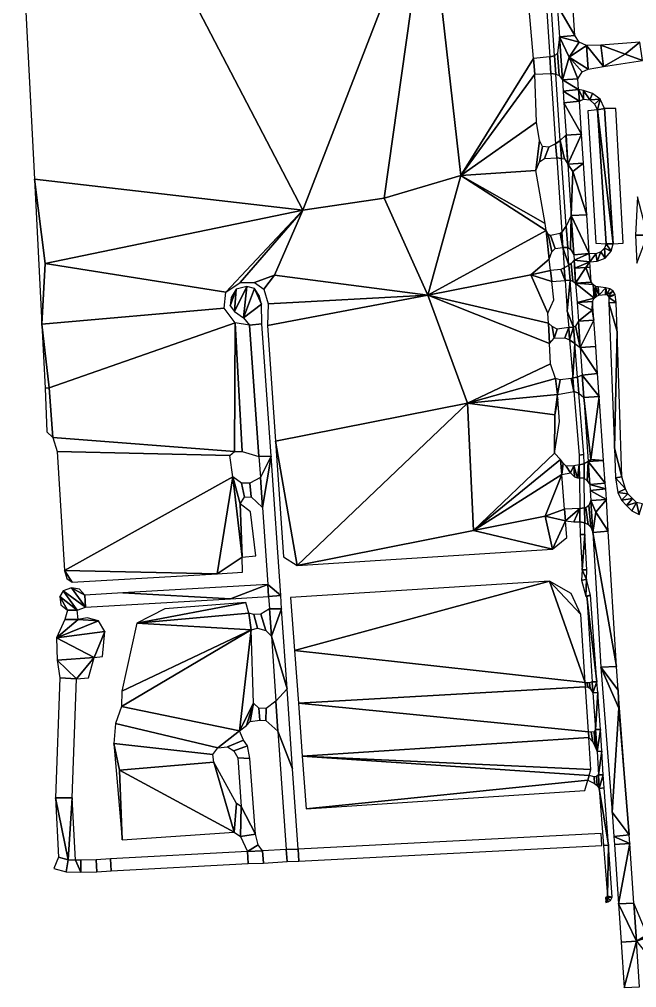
# Model space of a CAD drawing. Extents: x -30359 to 26190, y -30889 to 30041.
# Drawn here: x -4293 to -3018, y -1481 to 517 of the extents above; entities that cross this region are included whole.
import ezdxf

# ---------------------------------------------------------------- set-up
doc = ezdxf.new("R2010")
doc.units = 0

msp = doc.modelspace()

# ---------------------------------------------------------------- linework, layer by layer
at = {"layer": 'mg_to_dxf', "color": 251}
for points in [[(-3707.63, 122.84), (-4111.5, 897.84), (-4292.75, 785.84), (-4261.75, 186.84)], [(-3448.88, 790.84), (-3448.88, 790.84), (-4111.5, 897.84), (-3707.63, 122.84)], [(-3448.88, 790.84), (-3448.88, 790.84), (-3707.63, 122.84), (-3539.25, 147.84)], [(-3381.25, 194.84), (-3381.25, 194.84), (-3448.88, 790.84), (-3539.25, 147.84)], [(-3448.88, 790.84), (-3381.25, 194.84), (-3231.3, 435.75), (-3241.88, 561.84)], [(-3187.5, 441.84), (-3195.38, 560.84), (-3205.63, 564.84), (-3197.38, 439.84)], [(-3150.13, 547.84), (-3182.13, 545.84), (-3145.75, 483.84)], [(-3182.13, 545.84), (-3177.63, 480.84), (-3145.75, 483.84)], [(-3178, 400.84), (-3171.5, 391.84), (-3177.63, 480.84), (-3181.88, 446.84)], [(-3145.75, 483.84), (-3177.63, 480.84), (-3137.13, 469.84)], [(-3137.13, 469.84), (-3177.63, 480.84), (-3157.75, 438.84)], [(-3157.75, 438.84), (-3177.63, 480.84), (-3171.5, 391.84)], [(-3137.13, 469.84), (-3157.75, 438.84), (-3121.63, 462.84)], [(-3118.5, 413.84), (-3121.63, 462.84), (-3157.75, 438.84)], [(-3121.63, 462.84), (-3086.5, 419.84), (-3092, 463.84)], [(-3121.63, 462.84), (-3118.5, 413.84), (-3086.5, 419.84)], [(-3011.25, 469.84), (-3092, 463.84), (-3042, 444.84)], [(-3092, 463.84), (-3086.5, 419.84), (-3042, 444.84)], [(-3011.25, 469.84), (-3042, 444.84), (-3006.38, 431.84)], [(-3228.63, 403.84), (-3195.13, 404.84), (-3197.38, 439.84), (-3231.25, 435.84)], [(-3197.38, 439.84), (-3195.13, 404.84), (-3185, 403.84), (-3187.5, 441.84)], [(-3181.88, 446.84), (-3187.5, 441.84), (-3185, 403.84), (-3178, 400.84)], [(-3042, 444.84), (-3086.5, 419.84), (-3006.38, 431.84)], [(-3228.63, 403.84), (-3231.3, 435.75), (-3381.25, 194.84)], [(-3139.5, 393.84), (-3157.75, 438.84), (-3171.5, 391.84)], [(-3130.5, 408.84), (-3118.5, 413.84), (-3157.75, 438.84)], [(-3130.5, 408.84), (-3157.75, 438.84), (-3139.5, 393.84)], [(-3225.13, 304.84), (-3228.63, 403.84), (-3381.25, 194.84)], [(-3175.75, 266.84), (-3185, 403.84), (-3195.13, 404.84), (-3185.38, 259.84)], [(-3138.13, 371.84), (-3139.5, 393.84), (-3171.5, 391.84)], [(-3171.5, 391.84), (-3170, 368.84), (-3138.13, 371.84)], [(-3136.5, 347.84), (-3138.13, 371.84), (-3170, 368.84)], [(-3170, 368.84), (-3168.38, 344.84), (-3136.5, 347.84)], [(-3128.13, 351.84), (-3138.13, 371.84), (-3136.5, 347.84)], [(-3128.13, 351.84), (-3128, 369.84), (-3138.13, 371.84)], [(-3114.5, 350.84), (-3128, 369.84), (-3128.13, 351.84)], [(-3109.13, 363.84), (-3128, 369.84), (-3114.5, 350.84)], [(-3093.25, 351.84), (-3109.13, 363.84), (-3114.5, 350.84)], [(-3136.5, 347.84), (-3168.38, 344.84), (-3132.13, 279.84)], [(-3132.13, 279.84), (-3168.38, 344.84), (-3164, 277.84)], [(-3093.25, 351.84), (-3114.5, 350.84), (-3105.13, 341.84)], [(-3099.13, 329.84), (-3093.25, 351.84), (-3105.13, 341.84)], [(-3093.25, 351.84), (-3099.13, 329.84), (-3084.25, 332.84)], [(-3119.13, 327.84), (-3102.5, 54.84), (-3081.12, 53.84), (-3099.13, 329.84)], [(-3084.25, 332.84), (-3099.13, 329.84), (-3066.5, 53.84)], [(-3081.12, 53.84), (-3066.5, 53.84), (-3099.13, 329.84)], [(-3066.5, 53.84), (-3045.97, 54.83), (-3060.88, 332.84), (-3084.25, 332.84)], [(-3226.5, 204.84), (-3218.75, 266.84), (-3225.13, 304.84), (-3381.25, 194.84)], [(-3132.13, 279.84), (-3164, 277.84), (-3160.13, 217.84)], [(-3132.13, 279.84), (-3160.13, 217.84), (-3128.13, 219.84)], [(-3212.25, 254.84), (-3218.75, 266.84), (-3226.5, 204.84), (-3218.88, 222.84)], [(-3208.38, 229.84), (-3183.25, 230.84), (-3185.38, 259.84), (-3199.38, 252.84)], [(-3185.38, 259.84), (-3183.25, 230.84), (-3173.25, 229.84), (-3175.75, 266.84)], [(-3167.25, 228.84), (-3160.13, 217.84), (-3164.13, 277.84), (-3175.75, 266.84)], [(-3175.75, 266.84), (-3173.25, 229.84), (-3167.25, 228.84)], [(-3218.88, 222.84), (-3208.38, 229.84), (-3199.38, 252.84), (-3212.25, 254.84)], [(-3163.5, 89.84), (-3173.25, 229.84), (-3183.25, 230.84), (-3172.63, 77.84)], [(-3160.13, 217.84), (-3149.63, 202.84), (-3128.13, 219.84)], [(-3128.13, 219.84), (-3149.63, 202.84), (-3121.25, 113.84)], [(-3381.25, 194.84), (-3207, 95.84), (-3226.5, 204.84)], [(-3160.13, 217.84), (-3153.13, 111.84), (-3149.63, 202.84)], [(-3149.63, 202.84), (-3153.13, 111.84), (-3121.25, 113.84)], [(-4239.63, 12.84), (-4239.63, 12.84), (-3707.63, 122.84), (-4261.75, 186.84)], [(-4239.63, 12.84), (-4261.75, 186.84), (-4246.25, -112.16)], [(-3449.5, -52.16), (-3449.5, -52.16), (-3381.25, 194.84), (-3539.25, 147.84)], [(-3205.25, 80.84), (-3205.25, 80.84), (-3381.25, 194.84), (-3449.5, -52.16)], [(-3205.25, 80.84), (-3205.25, 80.84), (-3207, 95.84), (-3381.25, 194.84)], [(-3449.5, -52.16), (-3539.25, 147.84), (-3707.63, 122.84), (-3765.63, -11.16)], [(-3020.7, 71.83), (-2995.69, 71.82), (-3016.34, 150.82)], [(-3866.13, -46.16), (-3866.13, -46.16), (-3707.63, 122.84), (-4239.63, 12.84)], [(-3866.13, -46.16), (-3866.13, -46.16), (-3836.88, -26.16), (-3707.63, 122.84)], [(-3836.88, -26.16), (-3807.13, -26.16), (-3765.63, -11.16), (-3707.63, 122.84)], [(-3153.13, 111.84), (-3163.5, 89.84), (-3160.38, 45.84), (-3155, 42.84)], [(-3155, 42.84), (-3147.88, 30.84), (-3153.13, 111.84)], [(-3121.25, 113.84), (-3153.13, 111.84), (-3116, 33.84)], [(-3116, 33.84), (-3153.13, 111.84), (-3147.88, 30.84)], [(-3449.5, -52.16), (-3236.88, -10.16), (-3198.5, 21.84), (-3205.25, 80.84)], [(-3198.5, 21.84), (-3193.25, 36.84), (-3200.88, 73.84), (-3205.25, 80.84)], [(-3172.63, 77.84), (-3170.5, 45.84), (-3160.38, 45.84), (-3163.5, 89.84)], [(-3193.25, 36.84), (-3186.25, 43.84), (-3196.25, 70.84), (-3200.88, 73.84)], [(-3176, 74.84), (-3196.25, 70.84), (-3186.25, 43.84), (-3170.5, 45.84)], [(-3170.5, 45.84), (-3172.63, 77.84), (-3176, 74.84)], [(-2995.69, 71.82), (-3020.7, 71.83), (-3017.84, 13.71)], [(-3170.5, 45.84), (-3157.88, 9.84), (-3160.38, 45.84)], [(-3157.88, 9.84), (-3170.5, 45.84), (-3167.5, 3.84)], [(-3084.5, 44.84), (-3092.13, 36.84), (-3083.37, 23.84)], [(-3070.75, 38.84), (-3081.12, 53.84), (-3084.5, 44.84)], [(-3084.5, 44.84), (-3083.37, 23.84), (-3070.75, 38.84)], [(-3066.5, 53.84), (-3081.12, 53.84), (-3070.75, 38.84)], [(-3195.88, -1.16), (-3198.5, 21.84), (-3236.88, -10.16)], [(-3116, 33.84), (-3147.88, 30.84), (-3147.13, 19.84)], [(-3116, 33.84), (-3147.13, 19.84), (-3115, 16.84)], [(-3116, 33.84), (-3115, 16.84), (-3102.38, 32.84)], [(-3102.38, 32.84), (-3115, 16.84), (-3099.5, 17.84)], [(-3092.13, 36.84), (-3102.38, 32.84), (-3099.5, 17.84)], [(-3092.13, 36.84), (-3099.5, 17.84), (-3083.37, 23.84)], [(-3870, -79.16), (-3866.13, -46.16), (-4239.63, 12.84), (-4246.25, -112.16)], [(-3175, 0.84), (-3195.88, -1.16), (-3193.25, -24.16), (-3165.75, -22.16)], [(-3167.5, 3.84), (-3175, 0.84), (-3165.75, -22.16)], [(-3155.75, -21.16), (-3157.88, 9.84), (-3167.5, 3.84), (-3165.75, -22.16)], [(-3153.5, 12.84), (-3157.88, 9.84), (-3155.75, -21.16), (-3149.75, -23.16)], [(-3149.75, -23.16), (-3144.13, -27.16), (-3147.13, 19.84), (-3153.5, 12.84)], [(-3115, 16.84), (-3147.13, 19.84), (-3146.06, 3.18)], [(-3146.06, 3.18), (-3122.8, 5.05), (-3115, 16.84)], [(-3146.06, 3.18), (-3144.13, -27.16), (-3122.8, 5.05)], [(-3122.8, 5.05), (-3144.13, -27.16), (-3112.13, -25.16)], [(-3115, 16.84), (-3122.8, 5.05), (-3114.24, 5.74)], [(-3112.13, -25.16), (-3114.24, 5.74), (-3122.8, 5.05)], [(-3807.13, -26.16), (-3788.13, -40.16), (-3765.63, -11.16)], [(-3449.5, -52.16), (-3765.63, -11.16), (-3788.13, -40.16), (-3779.25, -70.16)], [(-3200.5, -110.16), (-3201.63, -89.16), (-3236.88, -10.16), (-3449.5, -52.16)], [(-3193.25, -24.16), (-3195.88, -1.16), (-3236.88, -10.16)], [(-3236.88, -10.16), (-3201.63, -89.16), (-3189, -62.16), (-3193.25, -24.16)], [(-3848.5, -86.16), (-3848.5, -86.16), (-3823.13, -34.16), (-3845.13, -40.16)], [(-3830, -99.16), (-3830, -99.16), (-3823.13, -34.16), (-3848.5, -86.16)], [(-3830, -99.16), (-3830, -99.16), (-3807.5, -38.16), (-3823.13, -34.16)], [(-3792.75, -71.16), (-3792.75, -71.16), (-3807.5, -38.16), (-3830, -99.16)], [(-3792.75, -71.16), (-3792.75, -71.16), (-3796.63, -54.16), (-3807.5, -38.16)], [(-3165.75, -22.16), (-3161.38, -85.16), (-3155.75, -21.16)], [(-3161.38, -85.16), (-3148.63, -118.16), (-3155.75, -21.16)], [(-3108, -30.16), (-3112.13, -25.16), (-3144.13, -27.16)], [(-3144.13, -27.16), (-3105.75, -58.16), (-3108, -30.16)], [(-3105.75, -58.16), (-3144.13, -27.16), (-3141.25, -67.16)], [(-3105.75, -58.16), (-3103.13, -34.16), (-3108, -30.16)], [(-3105.75, -58.16), (-3101.63, -55.16), (-3103.13, -34.16)], [(-3101.63, -55.16), (-3096.13, -52.16), (-3103.13, -34.16)], [(-3103.13, -34.16), (-3096.13, -52.16), (-3097.63, -35.16)], [(-3097.63, -35.16), (-3096.13, -52.16), (-3081.5, -37.16)], [(-3096.13, -52.16), (-3082.5, -51.16), (-3081.5, -37.16)], [(-3082.5, -51.16), (-3079.75, -51.16), (-3081.5, -37.16)], [(-3081.5, -37.16), (-3079.75, -51.16), (-3073.62, -39.16)], [(-3079.75, -51.16), (-3066.87, -44.17), (-3073.62, -39.16)], [(-3857.38, -74.16), (-3857.38, -74.16), (-3845.13, -40.16), (-3855.63, -57.16)], [(-3848.5, -86.16), (-3848.5, -86.16), (-3845.13, -40.16), (-3857.38, -74.16)], [(-3449.5, -52.16), (-3779.25, -70.16), (-3780.13, -115.16)], [(-3367.75, -275.16), (-3449.5, -52.16), (-3780.13, -115.16), (-3763.56, -353.66)], [(-3198.13, -152.16), (-3200.5, -110.16), (-3449.5, -52.16)], [(-3195.88, -194.16), (-3198.13, -152.16), (-3449.5, -52.16), (-3367.75, -275.16)], [(-3109.38, -65.16), (-3105.75, -58.16), (-3141.25, -67.16)], [(-3077.25, -54.16), (-3066.87, -44.17), (-3079.75, -51.16)], [(-3066.87, -44.17), (-3077.25, -54.16), (-3062.37, -51.17)], [(-3075.87, -57.16), (-3062.37, -51.17), (-3077.25, -54.16)], [(-3060.5, -67.17), (-3062.37, -51.17), (-3075.87, -57.16)], [(-3060.5, -67.17), (-3075.87, -57.16), (-3075.87, -68.16)], [(-3847.38, -109.16), (-3870, -79.16), (-4246.25, -112.16), (-4231.38, -243.16)], [(-3830, -99.16), (-3817.38, -114.16), (-3791.88, -111.16), (-3792.75, -71.16)], [(-3109.75, -83.16), (-3109.38, -65.16), (-3141.25, -67.16)], [(-3109.75, -83.16), (-3141.25, -67.16), (-3138.5, -106.16)], [(-3106.63, -104.16), (-3109.38, -65.16), (-3109.75, -83.16)], [(-3058.5, -127.16), (-3060.5, -67.17), (-3075.87, -68.16)], [(-3075.87, -68.16), (-3064, -368.16), (-3058.5, -127.16)], [(-3161.38, -85.16), (-3158.5, -119.16), (-3148.63, -118.16)], [(-3106.63, -104.16), (-3109.75, -83.16), (-3138.5, -106.16)], [(-4231.38, -243.16), (-4246.25, -112.16), (-4239.5, -244.16)], [(-3848.38, -375.16), (-3847.38, -109.16), (-4231.38, -243.16), (-4223.75, -346.16)], [(-3848.38, -375.16), (-3832.88, -375.16), (-3847.38, -109.16)], [(-3832.88, -375.16), (-3798.25, -385.16), (-3817.38, -114.16), (-3847.38, -109.16)], [(-3798.25, -385.16), (-3772.88, -384.16), (-3791.88, -111.16), (-3817.38, -114.16)], [(-3192.63, -117.16), (-3200.5, -110.16), (-3198.13, -152.16), (-3188.75, -141.16)], [(-3182.5, -122.16), (-3192.63, -117.16), (-3188.75, -141.16)], [(-3158.5, -119.16), (-3182.5, -122.16), (-3188.75, -141.16), (-3166.38, -140.16)], [(-3158.5, -119.16), (-3166.38, -140.16), (-3156.5, -144.16)], [(-3156.5, -144.16), (-3148.63, -118.16), (-3158.5, -119.16)], [(-3145.88, -152.16), (-3145.88, -152.16), (-3148.63, -118.16), (-3156.5, -144.16)], [(-3144.5, -116.16), (-3148.63, -118.16), (-3145.88, -152.16), (-3134.75, -160.16)], [(-3134.75, -160.16), (-3138.5, -106.16), (-3144.5, -116.16)], [(-3134.75, -160.16), (-3106.63, -104.16), (-3138.5, -106.16)], [(-3102.75, -158.16), (-3106.63, -104.16), (-3134.75, -160.16)], [(-3058.5, -127.16), (-3064, -368.16), (-3048.88, -427.16)], [(-3145.88, -152.16), (-3145.88, -152.16), (-3156.5, -144.16), (-3149.88, -223.16)], [(-3145.88, -152.16), (-3145.88, -152.16), (-3149.88, -223.16), (-3140.13, -221.16)], [(-3102.75, -158.16), (-3134.75, -160.16), (-3098.88, -214.16)], [(-3098.88, -214.16), (-3134.75, -160.16), (-3130.75, -217.16)], [(-3195.88, -194.16), (-3195.88, -194.16), (-3367.75, -275.16), (-3185.38, -224.16)], [(-3137.38, -254.16), (-3127.5, -263.16), (-3130.75, -217.16), (-3140.13, -221.16)], [(-3098.88, -214.16), (-3130.75, -217.16), (-3095.63, -261.16)], [(-3095.63, -261.16), (-3130.75, -217.16), (-3127.5, -263.16)], [(-3367.75, -275.16), (-3367.75, -275.16), (-3181.75, -257.16), (-3185.38, -224.16)], [(-3176.13, -227.16), (-3185.38, -224.16), (-3181.75, -257.16)], [(-3181.75, -257.16), (-3147.63, -251.16), (-3153.63, -224.16), (-3176.13, -227.16)], [(-3147.63, -251.16), (-3149.88, -223.16), (-3153.63, -224.16)], [(-3140.13, -221.16), (-3149.88, -223.16), (-3147.63, -251.16), (-3137.38, -254.16)], [(-4239.5, -244.16), (-4236, -334.16), (-4223.75, -346.16), (-4231.38, -243.16)], [(-3367.75, -275.16), (-3367.75, -275.16), (-3186.88, -299.16), (-3181.75, -257.16)], [(-3180.63, -267.16), (-3181.75, -257.16), (-3186.88, -299.16)], [(-3126.88, -381.16), (-3137.38, -254.16), (-3147.63, -251.16), (-3136.88, -382.16)], [(-3367.75, -275.16), (-3367.75, -275.16), (-3763.56, -353.66), (-3719, -610.16)], [(-3367.75, -275.16), (-3367.75, -275.16), (-3719, -610.16), (-3355.25, -538.16)], [(-3355.25, -538.16), (-3188.13, -378.16), (-3186.88, -299.16), (-3367.75, -275.16)], [(-3186.88, -299.16), (-3188.13, -378.16), (-3177.63, -313.16), (-3180.63, -267.16)], [(-3095.63, -261.16), (-3127.5, -263.16), (-3112.75, -391.16)], [(-3112.75, -391.16), (-3127.5, -263.16), (-3118.25, -395.16)], [(-3095.63, -261.16), (-3112.75, -391.16), (-3086.38, -393.16)], [(-4223.75, -346.16), (-4214.5, -375.16), (-3858, -383.16), (-3848.38, -375.16)], [(-3719, -610.16), (-3719, -610.16), (-3763.56, -353.66), (-3747, -592.16)], [(-3852.13, -427.16), (-3858, -383.16), (-4214.5, -375.16), (-4199.25, -620.16)], [(-3175.13, -391.16), (-3175.13, -391.16), (-3188.13, -378.16), (-3355.25, -538.16)], [(-3064, -368.16), (-3061.5, -429.16), (-3048.88, -427.16)], [(-3772.88, -384.16), (-3798.25, -385.16), (-3794.88, -428.16)], [(-3772.88, -384.16), (-3794.88, -428.16), (-3790.63, -490.16)], [(-3753, -672.16), (-3772.88, -384.16), (-3790.63, -490.16), (-3779.75, -649.16)], [(-3175.13, -391.16), (-3175.13, -391.16), (-3355.25, -538.16), (-3172.63, -422.16)], [(-3170, -399.16), (-3175.13, -391.16), (-3172.63, -422.16)], [(-3163.63, -405.16), (-3170, -399.16), (-3172.63, -422.16), (-3154.5, -419.16)], [(-3136.88, -382.16), (-3136.63, -402.16), (-3126.63, -400.16), (-3126.88, -381.16)], [(-3118.25, -395.16), (-3126.63, -400.16), (-3126.38, -430.16), (-3120.38, -435.16)], [(-3120.38, -435.16), (-3114.88, -443.16), (-3118.25, -395.16)], [(-3112.75, -391.16), (-3118.25, -395.16), (-3086.38, -393.16)], [(-3086.38, -393.16), (-3118.25, -395.16), (-3083, -440.16)], [(-3083, -440.16), (-3118.25, -395.16), (-3114.88, -443.16)], [(-3148.13, -404.16), (-3163.63, -405.16), (-3154.5, -419.16)], [(-3154.5, -419.16), (-3146.25, -427.16), (-3148.13, -404.16)], [(-3148.13, -404.16), (-3148.13, -404.16), (-3140.38, -429.16), (-3136.63, -402.16)], [(-3146.25, -427.16), (-3146.25, -427.16), (-3140.38, -429.16), (-3148.13, -404.16)], [(-3136.63, -402.16), (-3136.63, -402.16), (-3140.38, -429.16), (-3136.38, -429.16)], [(-3136.38, -429.16), (-3126.38, -430.16), (-3126.63, -400.16), (-3136.63, -402.16)], [(-4199.25, -620.16), (-4199.25, -620.16), (-3884.5, -627.16), (-3852.13, -427.16)], [(-3852.13, -427.16), (-3852.13, -427.16), (-3884.5, -627.16), (-3832.63, -593.16)], [(-3852.13, -427.16), (-3852.13, -427.16), (-3832.63, -593.16), (-3837, -483.16)], [(-3834, -440.16), (-3852.13, -427.16), (-3837, -483.16), (-3828.13, -469.16)], [(-3813.88, -468.16), (-3790.63, -490.16), (-3794.88, -428.16), (-3817.13, -440.16)], [(-3172.63, -422.16), (-3172.63, -422.16), (-3355.25, -538.16), (-3207.13, -508.16)], [(-3172.63, -422.16), (-3172.63, -422.16), (-3207.13, -508.16), (-3167, -494.16)], [(-3125.63, -491.16), (-3126.38, -430.16), (-3136.38, -429.16), (-3135.63, -492.16)], [(-3041.5, -452.16), (-3048.88, -427.16), (-3061.5, -429.16)], [(-3041.5, -452.16), (-3061.5, -429.16), (-3056.75, -459.16)], [(-3828.13, -469.16), (-3813.88, -468.16), (-3817.13, -440.16), (-3834, -440.16)], [(-3083, -440.16), (-3114.88, -443.16), (-3082.13, -452.16)], [(-3082.13, -452.16), (-3114.88, -443.16), (-3114.13, -455.16)], [(-3080.75, -474.16), (-3082.13, -452.16), (-3114.13, -455.16)], [(-3080.75, -474.16), (-3114.13, -455.16), (-3112.75, -476.16)], [(-3041.5, -452.16), (-3056.75, -459.16), (-3036.13, -462.16)], [(-3036.13, -462.16), (-3056.75, -459.16), (-3049.38, -475.16)], [(-3113, -531.16), (-3108.75, -542.16), (-3112.75, -476.16), (-3116.63, -486.16)], [(-3112.75, -476.16), (-3102.5, -500.16), (-3080.75, -474.16)], [(-3108.75, -542.16), (-3102.5, -500.16), (-3112.75, -476.16)], [(-3102.5, -500.16), (-3076.88, -539.16), (-3080.75, -474.16)], [(-3036.13, -462.16), (-3049.38, -475.16), (-3026.75, -472.16)], [(-3026.75, -472.16), (-3049.38, -475.16), (-3039.25, -486.16)], [(-3026.75, -472.16), (-3039.25, -486.16), (-3018.5, -480.16)], [(-3815.38, -499.16), (-3837, -483.16), (-3832.63, -593.16), (-3804.75, -590.16)], [(-3165.13, -518.16), (-3167, -494.16), (-3207.13, -508.16)], [(-3135.63, -492.16), (-3135.63, -492.16), (-3167, -494.16), (-3165.13, -518.16)], [(-3135.63, -492.16), (-3135.63, -492.16), (-3165.13, -518.16), (-3148.13, -520.16)], [(-3135.38, -520.16), (-3135.38, -520.16), (-3135.63, -492.16), (-3148.13, -520.16)], [(-3135.63, -492.16), (-3135.38, -520.16), (-3125.38, -522.16), (-3125.63, -491.16)], [(-3125.38, -522.16), (-3118.38, -525.16), (-3123.25, -491.16), (-3125.63, -491.16)], [(-3118.38, -525.16), (-3113, -531.16), (-3116.63, -486.16), (-3123.25, -491.16)], [(-3018.5, -480.16), (-3039.25, -486.16), (-3028.25, -497.16)], [(-3018.5, -480.16), (-3028.25, -497.16), (-3013, -505.16)], [(-3013, -505.16), (-3006.38, -483.16), (-3018.5, -480.16)], [(-3355.25, -538.16), (-3355.25, -538.16), (-3192, -576.16), (-3207.13, -508.16)], [(-3192, -576.16), (-3192, -576.16), (-3165.13, -518.16), (-3207.13, -508.16)], [(-3192, -576.16), (-3192, -576.16), (-3162.38, -552.16), (-3165.13, -518.16)], [(-3108.75, -542.16), (-3076.88, -539.16), (-3102.5, -500.16)], [(-3719, -610.16), (-3192, -576.16), (-3355.25, -538.16)], [(-3135.38, -520.16), (-3135, -546.16), (-3125.13, -546.16), (-3125.38, -522.16)], [(-3076.88, -539.16), (-3108.75, -542.16), (-3060, -818.16)], [(-3130.75, -619.16), (-3125.13, -546.16), (-3135, -546.16)], [(-3130.75, -619.16), (-3120.75, -619.16), (-3125.13, -546.16)], [(-3108.75, -542.16), (-3091.88, -820.16), (-3060, -818.16)], [(-3884.5, -627.16), (-3832, -624.16), (-3832.63, -593.16)], [(-3130.75, -619.16), (-3131.88, -640.16), (-3121.88, -639.16)], [(-3130.75, -619.16), (-3121.88, -639.16), (-3120.75, -619.16)], [(-4199.25, -620.16), (-4199.25, -620.16), (-4183.88, -644.16), (-3884.5, -627.16)], [(-4194.75, -637.16), (-4183.88, -644.16), (-4199.25, -620.16)], [(-3131.88, -640.16), (-3123.25, -673.16), (-3121.88, -639.16)], [(-3123.25, -673.16), (-3113.38, -671.16), (-3121.88, -639.16)], [(-4156.38, -696.16), (-4156.38, -696.16), (-4184.75, -656.16), (-4202.13, -662.16)], [(-4157.75, -671.16), (-4157.75, -671.16), (-4184.75, -656.16), (-4156.38, -696.16)], [(-4157.75, -671.16), (-4157.75, -671.16), (-4168.75, -659.16), (-4184.75, -656.16)], [(-3857, -679.16), (-3779.75, -649.16), (-4079.13, -666.16)], [(-3857, -679.16), (-3778, -674.16), (-3779.75, -649.16)], [(-3778, -674.16), (-3753, -672.16), (-3779.75, -649.16)], [(-3724.91, -785.16), (-3724.91, -785.16), (-3198.13, -642.16), (-3733.13, -676.16)], [(-3724.91, -785.16), (-3724.91, -785.16), (-3124.38, -851.16), (-3198.13, -642.16)], [(-3124.38, -851.16), (-3124.38, -851.16), (-3133.38, -711.16), (-3198.13, -642.16)], [(-3198.13, -642.16), (-3198.13, -642.16), (-3133.38, -711.16), (-3153.25, -668.16)], [(-4173.5, -702.16), (-4173.5, -702.16), (-4202.13, -662.16), (-4209.13, -674.16)], [(-4193, -702.16), (-4193, -702.16), (-4209.13, -674.16), (-4207.13, -691.16)], [(-4173.5, -702.16), (-4173.5, -702.16), (-4209.13, -674.16), (-4193, -702.16)], [(-4156.38, -696.16), (-4156.38, -696.16), (-4202.13, -662.16), (-4173.5, -702.16)], [(-4156.38, -696.16), (-3857, -679.16), (-4079.13, -666.16), (-4157.75, -671.16)], [(-3751.25, -699.16), (-3753, -672.16), (-3778, -674.16), (-3776.25, -699.16)], [(-3123.25, -673.16), (-3120.75, -674.16), (-3113.38, -671.16)], [(-3120.75, -674.16), (-3100.13, -850.16), (-3113.38, -671.16)], [(-3110.13, -850.16), (-3100.13, -850.16), (-3120.75, -674.16)], [(-4050, -729.16), (-4050, -729.16), (-3825.13, -686.16), (-3992.25, -699.16)], [(-4050, -729.16), (-4050, -729.16), (-3818.88, -708.16), (-3825.13, -686.16)], [(-3783.75, -744.16), (-3772.38, -756.16), (-3776.25, -699.16), (-3793.88, -710.16)], [(-3772.38, -756.16), (-3772.38, -756.16), (-3751.25, -699.16), (-3776.25, -699.16)], [(-3739.96, -864.5), (-3739.96, -864.5), (-3751.25, -699.16), (-3772.38, -756.16)], [(-4171, -721.16), (-4173.5, -702.16), (-4193, -702.16), (-4198.5, -721.16)], [(-4171, -721.16), (-4171, -721.16), (-4129.38, -724.16), (-4152.63, -718.16)], [(-4050, -729.16), (-4050, -729.16), (-3814, -743.16), (-3818.88, -708.16)], [(-3808.5, -711.16), (-3818.88, -708.16), (-3814, -743.16), (-3801, -739.16)], [(-3801, -739.16), (-3783.75, -744.16), (-3793.88, -710.16), (-3808.5, -711.16)], [(-4216.38, -759.16), (-4216.38, -759.16), (-4129.38, -724.16), (-4171, -721.16)], [(-4198.5, -721.16), (-4216.38, -759.16), (-4171, -721.16)], [(-4216.38, -759.16), (-4216.38, -759.16), (-4116.5, -746.16), (-4129.38, -724.16)], [(-4081, -869.16), (-4081, -869.16), (-3814, -743.16), (-4050, -729.16)], [(-4138.13, -800.16), (-4138.13, -800.16), (-4116.5, -746.16), (-4216.38, -759.16)], [(-4214.63, -805.16), (-4214.63, -805.16), (-4138.13, -800.16), (-4216.38, -759.16)], [(-4138.13, -800.16), (-4138.13, -800.16), (-4121, -798.16), (-4116.5, -746.16)], [(-4081.5, -901.16), (-4081.5, -901.16), (-3814, -743.16), (-4081, -869.16)], [(-3838.25, -951.16), (-3838.25, -951.16), (-3814, -743.16), (-4081.5, -901.16)], [(-3838.25, -951.16), (-3838.25, -951.16), (-3809.38, -894.16), (-3814, -743.16)], [(-3763.13, -890.16), (-3763.13, -890.16), (-3739.96, -864.5), (-3772.38, -756.16)], [(-3123.88, -860.16), (-3124.38, -851.16), (-3724.91, -785.16), (-3716.69, -894.16)], [(-4174.5, -844.16), (-4174.5, -844.16), (-4138.13, -800.16), (-4214.63, -805.16)], [(-4174.5, -844.16), (-4214.63, -805.16), (-4209.5, -842.16)], [(-4174.5, -844.16), (-4174.5, -844.16), (-4149.75, -842.16), (-4138.13, -800.16)], [(-3060, -818.16), (-3091.88, -820.16), (-3056.25, -867.16)], [(-3055.25, -904.16), (-3056.25, -867.16), (-3091.88, -820.16)], [(-3091.88, -820.16), (-3069, -1119.16), (-3055.25, -904.16)], [(-4183.38, -1089.16), (-4174.5, -844.16), (-4209.5, -842.16), (-4218.38, -1089.16)], [(-3123.88, -860.16), (-3118.25, -861.16), (-3121, -852.16), (-3124.38, -851.16)], [(-3118.25, -861.16), (-3114.13, -864.16), (-3115.5, -852.16), (-3121, -852.16)], [(-3114.13, -864.16), (-3108.5, -873.16), (-3110.13, -850.16), (-3115.5, -852.16)], [(-3110.13, -850.16), (-3108.5, -873.16), (-3100.13, -850.16)], [(-3100.13, -850.16), (-3108.5, -873.16), (-3098.5, -872.16)], [(-3728.67, -1029.83), (-3739.96, -864.5), (-3763.13, -890.16), (-3758.88, -952.16)], [(-3117.88, -953.16), (-3123.88, -860.16), (-3716.69, -894.16)], [(-3102.88, -948.16), (-3098.5, -872.16), (-3108.5, -873.16)], [(-3098.5, -872.16), (-3102.88, -948.16), (-3092.88, -948.16)], [(-3033.38, -1166.16), (-3056.25, -867.16), (-3055.25, -904.16)], [(-3809.38, -894.16), (-3838.25, -951.16), (-3823.88, -940.16)], [(-3809.38, -894.16), (-3823.88, -940.16), (-3815.88, -932.16)], [(-3815.88, -932.16), (-3795.88, -929.16), (-3798.13, -904.16), (-3809.38, -894.16)], [(-3783.75, -930.16), (-3758.88, -952.16), (-3763.13, -890.16), (-3783.25, -905.16)], [(-3117.13, -965.16), (-3117.88, -953.16), (-3716.69, -894.16), (-3708.47, -1003.16)], [(-3882.63, -986.16), (-3838.25, -951.16), (-4081.5, -901.16), (-4094.38, -936.16)], [(-3795.88, -929.16), (-3783.75, -930.16), (-3783.25, -905.16), (-3798.13, -904.16)], [(-3033.38, -1166.16), (-3055.25, -904.16), (-3069, -1119.16)], [(-3893, -1000.16), (-3882.63, -986.16), (-4094.38, -936.16), (-4097.38, -977.16)], [(-3830, -970.16), (-3838.25, -951.16), (-3882.63, -986.16), (-3862.75, -984.16)], [(-3758.88, -952.16), (-3742.13, -1196.16), (-3717.38, -1195.16), (-3728.67, -1029.83)], [(-3117.13, -965.16), (-3108.5, -974.16), (-3111.75, -954.16), (-3117.88, -953.16)], [(-3108.5, -974.16), (-3103.75, -984.16), (-3106.13, -953.16), (-3111.75, -954.16)], [(-3103.75, -984.16), (-3100, -994.16), (-3102.88, -948.16), (-3106.13, -953.16)], [(-3092.88, -948.16), (-3102.88, -948.16), (-3100, -994.16)], [(-3100, -994.16), (-3090, -993.16), (-3092.88, -948.16)], [(-3891.38, -1016.16), (-3893, -1000.16), (-4097.38, -977.16), (-4086, -1032.16)], [(-4097.38, -977.16), (-4080.13, -1176.16), (-4086, -1032.16)], [(-3821.63, -982.16), (-3830, -970.16), (-3862.75, -984.16), (-3850.13, -992.16)], [(-3112.88, -1031.16), (-3117.13, -965.16), (-3708.47, -1003.16)], [(-3816.63, -1008.16), (-3821.63, -982.16), (-3850.13, -992.16), (-3841.5, -1007.16)], [(-3097, -1042.16), (-3090, -993.16), (-3100, -994.16)], [(-3087, -1042.16), (-3090, -993.16), (-3097, -1042.16)], [(-4086, -1032.16), (-4086, -1032.16), (-3849, -1160.16), (-3891.38, -1016.16)], [(-3891.38, -1016.16), (-3891.38, -1016.16), (-3849, -1160.16), (-3844.38, -1101.16)], [(-3805.38, -1164.16), (-3816.63, -1008.16), (-3841.5, -1007.16), (-3834.88, -1107.16)], [(-3119.25, -1053.16), (-3116.13, -1043.16), (-3708.47, -1003.16), (-3700.25, -1112.16)], [(-3116.13, -1043.16), (-3112.88, -1031.16), (-3708.47, -1003.16)], [(-4086, -1032.16), (-4086, -1032.16), (-4080.13, -1176.16), (-3849, -1160.16)], [(-3700.25, -1112.16), (-3125.25, -1074.16), (-3119.25, -1053.16)], [(-3119.25, -1053.16), (-3105.38, -1060.16), (-3105.88, -1046.16), (-3116.13, -1043.16)], [(-3105.38, -1060.16), (-3100, -1064.16), (-3100.88, -1045.16), (-3105.88, -1046.16)], [(-3100, -1064.16), (-3095.5, -1070.16), (-3097, -1042.16), (-3100.88, -1045.16)], [(-3087, -1042.16), (-3097, -1042.16), (-3095.5, -1070.16)], [(-3095.5, -1070.16), (-3085.5, -1069.16), (-3087, -1042.16)], [(-3076.59, -1187.09), (-3085.5, -1069.16), (-3095.5, -1070.16)], [(-3095.5, -1070.16), (-3086.55, -1187.89), (-3076.59, -1187.09)], [(-4218.38, -1089.16), (-4218.38, -1089.16), (-4192, -1217.16), (-4183.38, -1089.16)], [(-4218.38, -1089.16), (-4218.38, -1089.16), (-4211.75, -1212.16), (-4192, -1217.16)], [(-4183.38, -1089.16), (-4183.38, -1089.16), (-4192, -1217.16), (-4177.13, -1218.16)], [(-3834.88, -1107.16), (-3844.38, -1101.16), (-3849, -1160.16), (-3836.13, -1169.16)], [(-3834.88, -1107.16), (-3836.13, -1169.16), (-3805.38, -1164.16)], [(-3065.25, -1169.16), (-3033.38, -1166.16), (-3069, -1119.16)], [(-3799.88, -1186.16), (-3805.38, -1164.16), (-3836.13, -1169.16), (-3821.5, -1200.16)], [(-3717.38, -1195.16), (-3715.38, -1220.16), (-3090, -1188.16), (-3091.25, -1163.16)], [(-3032.21, -1183.5), (-3033.38, -1166.16), (-3065.25, -1169.16)], [(-3065.25, -1169.16), (-3064.09, -1186.07), (-3032.21, -1183.5)], [(-3821.5, -1200.16), (-3790.88, -1199.16), (-3799.88, -1186.16)], [(-3788.88, -1224.16), (-3740, -1221.16), (-3742.13, -1196.16), (-3790.88, -1199.16)], [(-3717.38, -1195.16), (-3742.13, -1196.16), (-3740, -1221.16), (-3715.38, -1220.16)], [(-3086.55, -1187.89), (-3078.63, -1292.16), (-3076.59, -1187.09)], [(-3068.5, -1294.16), (-3076.59, -1187.09), (-3078.63, -1292.16)], [(-3055.75, -1308.16), (-3032.21, -1183.5), (-3064.09, -1186.07)], [(-3023.88, -1307.16), (-3032.21, -1183.5), (-3055.75, -1308.16)], [(-4211.75, -1212.16), (-4221.88, -1235.16), (-4195.88, -1242.16), (-4192.13, -1217.16)], [(-4211.75, -1212.16), (-4192.13, -1217.16), (-4192, -1217.16)], [(-4195.88, -1242.16), (-4165.75, -1243.16), (-4177.13, -1218.16), (-4192.13, -1217.16)], [(-4177.13, -1218.16), (-4165.75, -1243.16), (-4165.75, -1218.16)], [(-4165.75, -1218.16), (-4165.75, -1243.16), (-4133, -1242.16), (-4134.38, -1217.16)], [(-4134.38, -1217.16), (-4133, -1242.16), (-4102.88, -1240.16), (-4104.38, -1215.16)], [(-4102.88, -1240.16), (-3820.13, -1225.16), (-3821.5, -1200.16), (-4104.38, -1215.16)], [(-3790.88, -1199.16), (-3821.5, -1200.16), (-3820.13, -1225.16), (-3788.88, -1224.16)], [(-3082.38, -1295.16), (-3079.38, -1294.16), (-3080.88, -1294.16)], [(-3081.88, -1303.16), (-3079.38, -1294.16), (-3082.38, -1295.16)], [(-3081.88, -1303.16), (-3077, -1304.16), (-3079.38, -1294.16)], [(-3078.63, -1292.16), (-3079.38, -1294.16), (-3068.5, -1294.16)], [(-3072, -1301.16), (-3068.5, -1294.16), (-3079.38, -1294.16)], [(-3077, -1304.16), (-3072, -1301.16), (-3079.38, -1294.16)], [(-3081.88, -1303.16), (-3081.75, -1305.16), (-3077, -1304.16)], [(-3023.88, -1307.16), (-3055.75, -1308.16), (-3018.51, -1385.16)], [(-3050.41, -1387.16), (-3018.51, -1385.16), (-3055.75, -1308.16)], [(-3018.51, -1385.16), (-2996.75, -1372.15), (-3023.88, -1307.16)], [(-2996.75, -1372.15), (-3018.51, -1385.16), (-3004.76, -1380.15)], [(-3018.51, -1385.16), (-3050.41, -1387.16), (-3044.13, -1481.12)], [(-3018.51, -1385.16), (-3044.13, -1481.12), (-3012.2, -1479.17)], [(-3004.76, -1380.15), (-3018.51, -1385.16), (-2987.89, -1423.14)]]:
    msp.add_3dface(points, dxfattribs=at)

doc.saveas('drawing.dxf')
